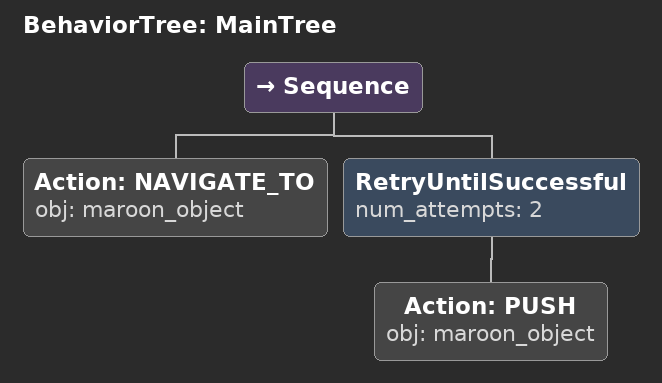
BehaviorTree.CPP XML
<root main_tree_to_execute="MainTree">
  <BehaviorTree ID="MainTree">
    <Sequence>
      <!-- Navigate to maroon_object -->
      <Action ID="NAVIGATE_TO" obj="maroon_object" />
      <!-- Retry PUSH maroon_object up to 2 attempts -->
      <RetryUntilSuccessful num_attempts="2">
        <!-- Push maroon_object forward toward front edge of table -->
        <Action ID="PUSH" obj="maroon_object" />
      </RetryUntilSuccessful>
    </Sequence>
  </BehaviorTree>
</root>
